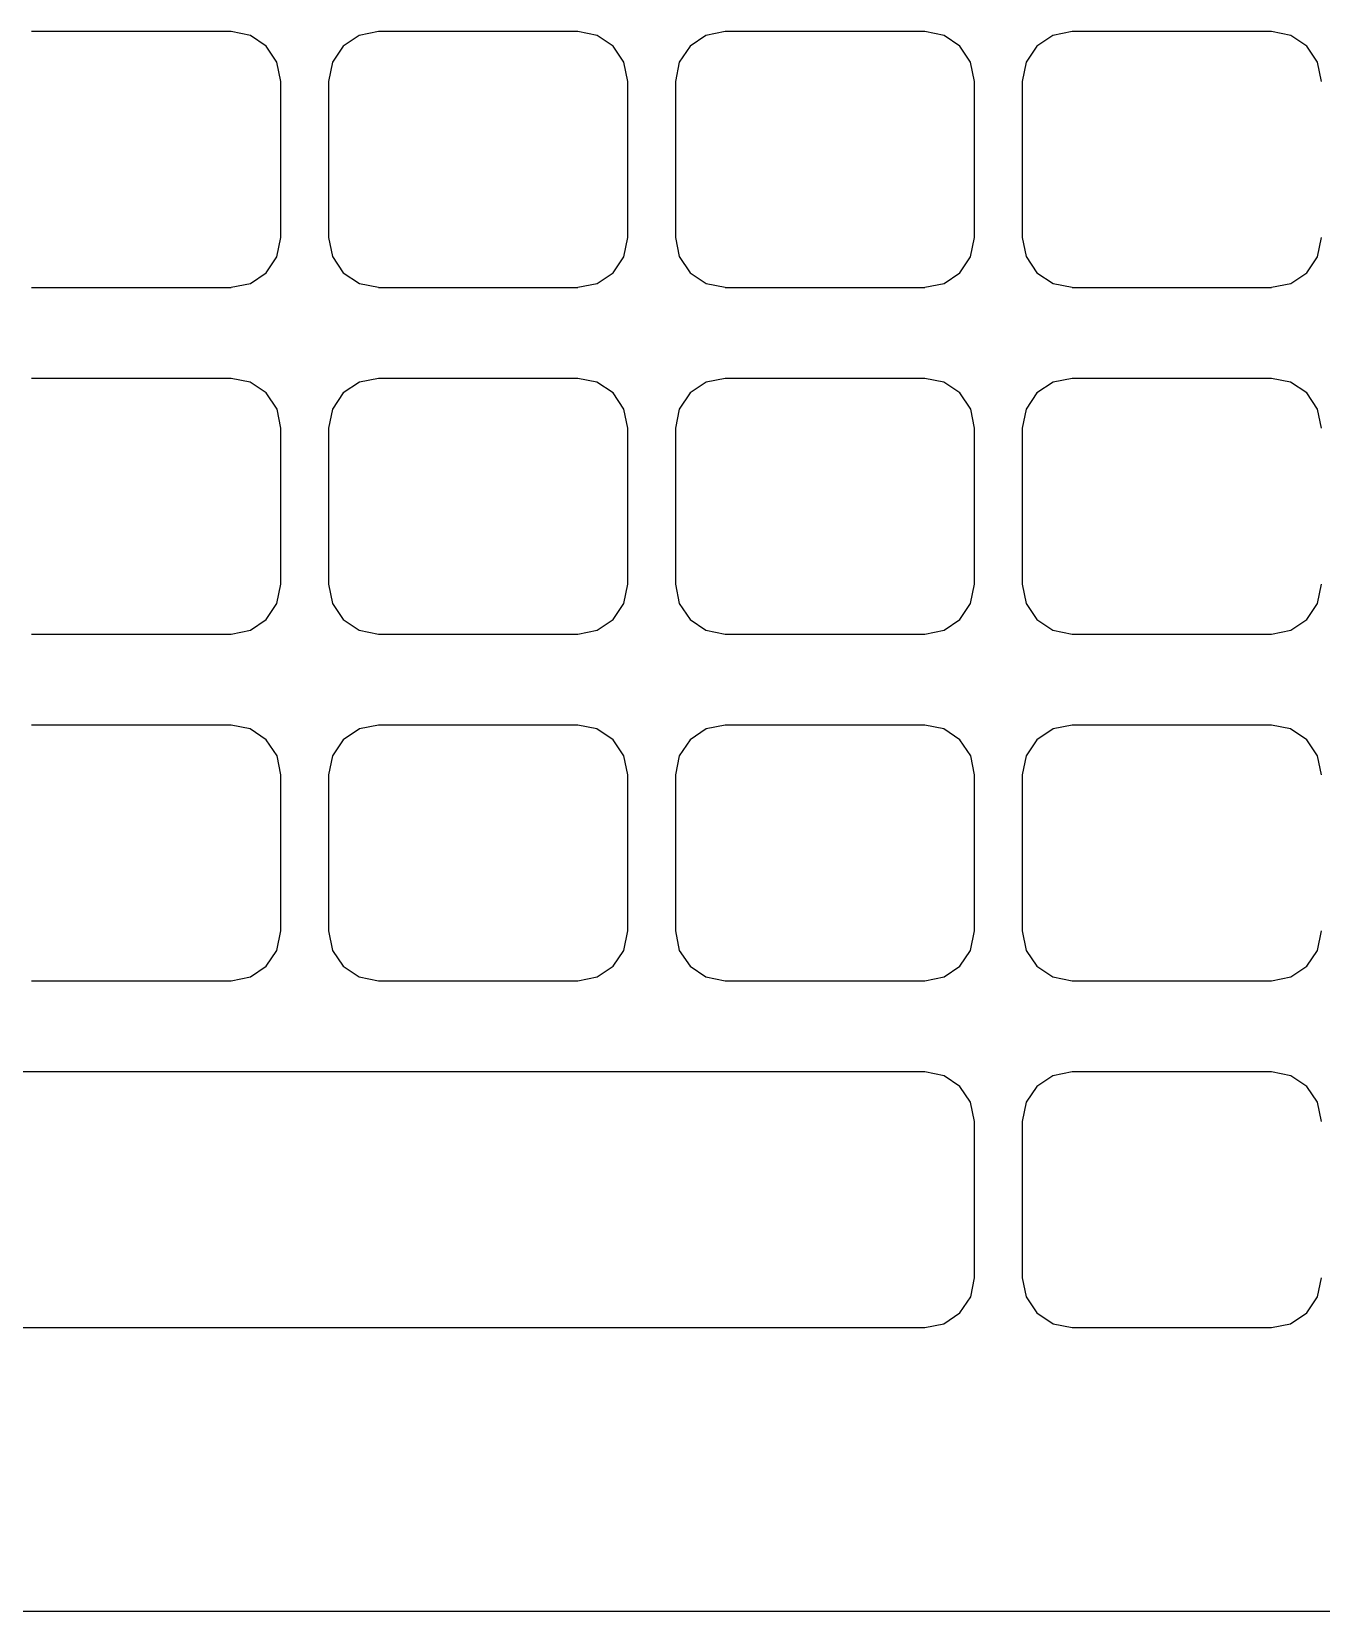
# Model space of a CAD drawing. Extents: x 0 to 148, y 0 to 81.
# Drawn here: x 53.83 to 83.58, y 0.13 to 36.58 of the extents above; entities that cross this region are included whole.
import ezdxf

# ---------------------------------------------------------------- set-up
doc = ezdxf.new("R2010")
doc.units = 0

msp = doc.modelspace()

# ---------------------------------------------------------------- linework, layer by layer
at = {"layer": 'Body', "color": 7}
for points in [[(58.432289, 36.581645), (53.832255, 36.581645)], [(58.432289, 36.581645), (53.832255, 36.581645)], [(53.832255, 36.581645), (53.832255, 36.581645)], [(58.432289, 36.581645), (53.832255, 36.581645)], [(53.832255, 36.581645), (53.832255, 36.581645)], [(58.432289, 36.581645), (53.832255, 36.581645)], [(59.582167, 35.431849), (59.491791, 35.879476), (59.245337, 36.245011), (58.879797, 36.491462), (58.43217, 36.581833)], [(59.582167, 35.431849), (59.491791, 35.879476), (59.245337, 36.245011), (58.879797, 36.491462), (58.43217, 36.581833)], [(59.582167, 35.431849), (59.491791, 35.879476), (59.245337, 36.245011), (58.879797, 36.491462), (58.43217, 36.581833)], [(59.582167, 35.431849), (59.491791, 35.879476), (59.245337, 36.245011), (58.879797, 36.491462), (58.43217, 36.581833)], [(58.432289, 36.581645), (58.432289, 36.581645)], [(58.432289, 36.581645), (58.432289, 36.581645)], [(61.832162, 36.581833), (61.384536, 36.491462), (61.018996, 36.245011), (60.772542, 35.879476), (60.682163, 35.431849)], [(61.832162, 36.581833), (61.384536, 36.491462), (61.018996, 36.245011), (60.772542, 35.879476), (60.682163, 35.431849)], [(61.832162, 36.581833), (61.384536, 36.491462), (61.018996, 36.245011), (60.772542, 35.879476), (60.682163, 35.431849)], [(61.832162, 36.581833), (61.384536, 36.491462), (61.018996, 36.245011), (60.772542, 35.879476), (60.682163, 35.431849)], [(66.43221, 36.581645), (61.832176, 36.581645)], [(66.43221, 36.581645), (61.832176, 36.581645)], [(61.832176, 36.581645), (61.832176, 36.581645)], [(66.43221, 36.581645), (61.832176, 36.581645)], [(61.832176, 36.581645), (61.832176, 36.581645)], [(66.43221, 36.581645), (61.832176, 36.581645)], [(67.582146, 35.431849), (67.49177, 35.879476), (67.245314, 36.245011), (66.879776, 36.491462), (66.432149, 36.581833)], [(67.582146, 35.431849), (67.49177, 35.879476), (67.245314, 36.245011), (66.879776, 36.491462), (66.432149, 36.581833)], [(67.582146, 35.431849), (67.49177, 35.879476), (67.245314, 36.245011), (66.879776, 36.491462), (66.432149, 36.581833)], [(67.582146, 35.431849), (67.49177, 35.879476), (67.245314, 36.245011), (66.879776, 36.491462), (66.432149, 36.581833)], [(66.43221, 36.581645), (66.43221, 36.581645)], [(66.43221, 36.581645), (66.43221, 36.581645)], [(69.832139, 36.581833), (69.384512, 36.491459), (69.018975, 36.245008), (68.772521, 35.879476), (68.682145, 35.431849)], [(69.832139, 36.581833), (69.384512, 36.491459), (69.018975, 36.245008), (68.772521, 35.879476), (68.682145, 35.431849)], [(69.832139, 36.581833), (69.384512, 36.491459), (69.018975, 36.245008), (68.772521, 35.879476), (68.682145, 35.431849)], [(69.832139, 36.581833), (69.384512, 36.491459), (69.018975, 36.245008), (68.772521, 35.879476), (68.682145, 35.431849)], [(74.432131, 36.581645), (69.832097, 36.581645)], [(74.432131, 36.581645), (69.832097, 36.581645)], [(69.832097, 36.581645), (69.832097, 36.581645)], [(74.432131, 36.581645), (69.832097, 36.581645)], [(69.832097, 36.581645), (69.832097, 36.581645)], [(74.432131, 36.581645), (69.832097, 36.581645)], [(75.582128, 35.431849), (75.491749, 35.879476), (75.245295, 36.245011), (74.879755, 36.491462), (74.432129, 36.581833)], [(75.582128, 35.431849), (75.491749, 35.879476), (75.245295, 36.245011), (74.879755, 36.491462), (74.432129, 36.581833)], [(75.582128, 35.431849), (75.491749, 35.879476), (75.245295, 36.245011), (74.879755, 36.491462), (74.432129, 36.581833)], [(75.582128, 35.431849), (75.491749, 35.879476), (75.245295, 36.245011), (74.879755, 36.491462), (74.432129, 36.581833)], [(74.432131, 36.581645), (74.432131, 36.581645)], [(74.432131, 36.581645), (74.432131, 36.581645)], [(77.832121, 36.581833), (77.384494, 36.491462), (77.018957, 36.245011), (76.7725, 35.879476), (76.682124, 35.431849)], [(77.832121, 36.581833), (77.384494, 36.491462), (77.018957, 36.245011), (76.7725, 35.879476), (76.682124, 35.431849)], [(77.832121, 36.581833), (77.384494, 36.491462), (77.018957, 36.245011), (76.7725, 35.879476), (76.682124, 35.431849)], [(77.832121, 36.581833), (77.384494, 36.491462), (77.018957, 36.245011), (76.7725, 35.879476), (76.682124, 35.431849)], [(82.432052, 36.581645), (77.832018, 36.581645)], [(82.432052, 36.581645), (77.832018, 36.581645)], [(77.832018, 36.581645), (77.832018, 36.581645)], [(82.432052, 36.581645), (77.832018, 36.581645)], [(77.832018, 36.581645), (77.832018, 36.581645)], [(82.432052, 36.581645), (77.832018, 36.581645)], [(82.432052, 36.581645), (82.432052, 36.581645)], [(82.432052, 36.581645), (82.432052, 36.581645)], [(83.582107, 35.431849), (83.491728, 35.879476), (83.245275, 36.245011), (82.879737, 36.491462), (82.432108, 36.581833)], [(83.582107, 35.431849), (83.491728, 35.879476), (83.245275, 36.245011), (82.879737, 36.491462), (82.432108, 36.581833)], [(83.582107, 35.431849), (83.491728, 35.879476), (83.245275, 36.245011), (82.879737, 36.491462), (82.432108, 36.581833)], [(83.582107, 35.431849), (83.491728, 35.879476), (83.245275, 36.245011), (82.879737, 36.491462), (82.432108, 36.581833)], [(59.582164, 31.832388), (59.582164, 35.430712)], [(59.582164, 31.832388), (59.582164, 35.430712)], [(59.582164, 35.430712), (59.582164, 35.430712)], [(59.582164, 31.832388), (59.582164, 35.430712)], [(59.582164, 35.430712), (59.582164, 35.430712)], [(59.582164, 31.832388), (59.582164, 35.430712)], [(60.682036, 35.430712), (60.682036, 31.832388)], [(60.682036, 35.430712), (60.682036, 31.832388)], [(60.682036, 35.430712), (60.682036, 31.832388)], [(60.682036, 35.430712), (60.682036, 31.832388)], [(60.682036, 35.430712), (60.682036, 35.430712)], [(60.682036, 35.430712), (60.682036, 35.430712)], [(67.582085, 31.832388), (67.582085, 35.430712)], [(67.582085, 31.832388), (67.582085, 35.430712)], [(67.582085, 35.430712), (67.582085, 35.430712)], [(67.582085, 31.832388), (67.582085, 35.430712)], [(67.582085, 35.430712), (67.582085, 35.430712)], [(67.582085, 31.832388), (67.582085, 35.430712)], [(68.682221, 35.430712), (68.682221, 31.832388)], [(68.682221, 35.430712), (68.682221, 31.832388)], [(68.682221, 35.430712), (68.682221, 31.832388)], [(68.682221, 35.430712), (68.682221, 31.832388)], [(68.682221, 35.430712), (68.682221, 35.430712)], [(68.682221, 35.430712), (68.682221, 35.430712)], [(75.582006, 31.832388), (75.582006, 35.430712)], [(75.582006, 31.832388), (75.582006, 35.430712)], [(75.582006, 35.430712), (75.582006, 35.430712)], [(75.582006, 31.832388), (75.582006, 35.430712)], [(75.582006, 35.430712), (75.582006, 35.430712)], [(75.582006, 31.832388), (75.582006, 35.430712)], [(76.682143, 35.430712), (76.682143, 31.832388)], [(76.682143, 35.430712), (76.682143, 31.832388)], [(76.682143, 35.430712), (76.682143, 31.832388)], [(76.682143, 35.430712), (76.682143, 31.832388)], [(76.682143, 35.430712), (76.682143, 35.430712)], [(76.682143, 35.430712), (76.682143, 35.430712)], [(58.43217, 30.681849), (58.879797, 30.772231), (59.245337, 31.018663), (59.491791, 31.384211), (59.582167, 31.831833)], [(58.43217, 30.681849), (58.879797, 30.772231), (59.245337, 31.018663), (59.491791, 31.384211), (59.582167, 31.831833)], [(58.43217, 30.681849), (58.879797, 30.772231), (59.245337, 31.018663), (59.491791, 31.384211), (59.582167, 31.831833)], [(58.43217, 30.681849), (58.879797, 30.772231), (59.245337, 31.018663), (59.491791, 31.384211), (59.582167, 31.831833)], [(59.582164, 31.832388), (59.582164, 31.832388)], [(59.582164, 31.832388), (59.582164, 31.832388)], [(60.682036, 31.832388), (60.682036, 31.832388)], [(60.682036, 31.832388), (60.682036, 31.832388)], [(60.682163, 31.831859), (60.7697, 31.391778), (61.018988, 31.01869), (61.392073, 30.7694), (61.83216, 30.681849)], [(60.682163, 31.831859), (60.7697, 31.391778), (61.018988, 31.01869), (61.392073, 30.7694), (61.83216, 30.681849)], [(60.682163, 31.831859), (60.7697, 31.391778), (61.018988, 31.01869), (61.392073, 30.7694), (61.83216, 30.681849)], [(60.682163, 31.831859), (60.7697, 31.391778), (61.018988, 31.01869), (61.392073, 30.7694), (61.83216, 30.681849)], [(66.432149, 30.681849), (66.879776, 30.772231), (67.245314, 31.018663), (67.49177, 31.384211), (67.582146, 31.831833)], [(66.432149, 30.681849), (66.879776, 30.772231), (67.245314, 31.018663), (67.49177, 31.384211), (67.582146, 31.831833)], [(66.432149, 30.681849), (66.879776, 30.772231), (67.245314, 31.018663), (67.49177, 31.384211), (67.582146, 31.831833)], [(66.432149, 30.681849), (66.879776, 30.772231), (67.245314, 31.018663), (67.49177, 31.384211), (67.582146, 31.831833)], [(67.582085, 31.832388), (67.582085, 31.832388)], [(67.582085, 31.832388), (67.582085, 31.832388)], [(68.682145, 31.831859), (68.769679, 31.391778), (69.018967, 31.01869), (69.392053, 30.7694), (69.832139, 30.681849)], [(68.682145, 31.831859), (68.769679, 31.391778), (69.018967, 31.01869), (69.392053, 30.7694), (69.832139, 30.681849)], [(68.682145, 31.831859), (68.769679, 31.391778), (69.018967, 31.01869), (69.392053, 30.7694), (69.832139, 30.681849)], [(68.682145, 31.831859), (68.769679, 31.391778), (69.018967, 31.01869), (69.392053, 30.7694), (69.832139, 30.681849)], [(68.682221, 31.832388), (68.682221, 31.832388)], [(68.682221, 31.832388), (68.682221, 31.832388)], [(74.432129, 30.681849), (74.879755, 30.772231), (75.245295, 31.018663), (75.491749, 31.384211), (75.582128, 31.831833)], [(74.432129, 30.681849), (74.879755, 30.772231), (75.245295, 31.018663), (75.491749, 31.384211), (75.582128, 31.831833)], [(74.432129, 30.681849), (74.879755, 30.772231), (75.245295, 31.018663), (75.491749, 31.384211), (75.582128, 31.831833)], [(74.432129, 30.681849), (74.879755, 30.772231), (75.245295, 31.018663), (75.491749, 31.384211), (75.582128, 31.831833)], [(75.582006, 31.832388), (75.582006, 31.832388)], [(75.582006, 31.832388), (75.582006, 31.832388)], [(76.682124, 31.831859), (76.769659, 31.391778), (77.018946, 31.01869), (77.392032, 30.7694), (77.832121, 30.681849)], [(76.682124, 31.831859), (76.769659, 31.391778), (77.018946, 31.01869), (77.392032, 30.7694), (77.832121, 30.681849)], [(76.682124, 31.831859), (76.769659, 31.391778), (77.018946, 31.01869), (77.392032, 30.7694), (77.832121, 30.681849)], [(76.682124, 31.831859), (76.769659, 31.391778), (77.018946, 31.01869), (77.392032, 30.7694), (77.832121, 30.681849)], [(76.682143, 31.832388), (76.682143, 31.832388)], [(76.682143, 31.832388), (76.682143, 31.832388)], [(82.432108, 30.681849), (82.879737, 30.772231), (83.245275, 31.018663), (83.491728, 31.384211), (83.582107, 31.831833)], [(82.432108, 30.681849), (82.879737, 30.772231), (83.245275, 31.018663), (83.491728, 31.384211), (83.582107, 31.831833)], [(82.432108, 30.681849), (82.879737, 30.772231), (83.245275, 31.018663), (83.491728, 31.384211), (83.582107, 31.831833)], [(82.432108, 30.681849), (82.879737, 30.772231), (83.245275, 31.018663), (83.491728, 31.384211), (83.582107, 31.831833)], [(53.832255, 30.681452), (58.432289, 30.681452)], [(53.832255, 30.681452), (58.432289, 30.681452)], [(53.832255, 30.681452), (53.832255, 30.681452)], [(53.832255, 30.681452), (58.432289, 30.681452)], [(53.832255, 30.681452), (58.432289, 30.681452)], [(53.832255, 30.681452), (53.832255, 30.681452)], [(58.432289, 30.681452), (58.432289, 30.681452)], [(58.432289, 30.681452), (58.432289, 30.681452)], [(61.832176, 30.681452), (66.43221, 30.681452)], [(61.832176, 30.681452), (66.43221, 30.681452)], [(61.832176, 30.681452), (61.832176, 30.681452)], [(61.832176, 30.681452), (66.43221, 30.681452)], [(61.832176, 30.681452), (66.43221, 30.681452)], [(61.832176, 30.681452), (61.832176, 30.681452)], [(66.43221, 30.681452), (66.43221, 30.681452)], [(66.43221, 30.681452), (66.43221, 30.681452)], [(69.832097, 30.681452), (74.432131, 30.681452)], [(69.832097, 30.681452), (74.432131, 30.681452)], [(69.832097, 30.681452), (69.832097, 30.681452)], [(69.832097, 30.681452), (74.432131, 30.681452)], [(69.832097, 30.681452), (74.432131, 30.681452)], [(69.832097, 30.681452), (69.832097, 30.681452)], [(74.432131, 30.681452), (74.432131, 30.681452)], [(74.432131, 30.681452), (74.432131, 30.681452)], [(77.832018, 30.681452), (82.432052, 30.681452)], [(77.832018, 30.681452), (82.432052, 30.681452)], [(77.832018, 30.681452), (77.832018, 30.681452)], [(77.832018, 30.681452), (82.432052, 30.681452)], [(77.832018, 30.681452), (82.432052, 30.681452)], [(77.832018, 30.681452), (77.832018, 30.681452)], [(82.432052, 30.681452), (82.432052, 30.681452)], [(82.432052, 30.681452), (82.432052, 30.681452)], [(58.432289, 28.580663), (53.832255, 28.580663)], [(58.432289, 28.580663), (53.832255, 28.580663)], [(53.832255, 28.580663), (53.832255, 28.580663)], [(58.432289, 28.580663), (53.832255, 28.580663)], [(53.832255, 28.580663), (53.832255, 28.580663)], [(58.432289, 28.580663), (53.832255, 28.580663)], [(59.582167, 27.431844), (59.494632, 27.871925), (59.245345, 28.24504), (58.872256, 28.49433), (58.43217, 28.581854)], [(59.582167, 27.431844), (59.494632, 27.871925), (59.245345, 28.24504), (58.872256, 28.49433), (58.43217, 28.581854)], [(59.582167, 27.431844), (59.494632, 27.871925), (59.245345, 28.24504), (58.872256, 28.49433), (58.43217, 28.581854)], [(59.582167, 27.431844), (59.494632, 27.871925), (59.245345, 28.24504), (58.872256, 28.49433), (58.43217, 28.581854)], [(58.432289, 28.580663), (58.432289, 28.580663)], [(58.432289, 28.580663), (58.432289, 28.580663)], [(61.832162, 28.581854), (61.392076, 28.49433), (61.018988, 28.24504), (60.7697, 27.871925), (60.682163, 27.431844)], [(61.832162, 28.581854), (61.392076, 28.49433), (61.018988, 28.24504), (60.7697, 27.871925), (60.682163, 27.431844)], [(61.832162, 28.581854), (61.392076, 28.49433), (61.018988, 28.24504), (60.7697, 27.871925), (60.682163, 27.431844)], [(61.832162, 28.581854), (61.392076, 28.49433), (61.018988, 28.24504), (60.7697, 27.871925), (60.682163, 27.431844)], [(66.43221, 28.580663), (61.832176, 28.580663)], [(66.43221, 28.580663), (61.832176, 28.580663)], [(61.832176, 28.580663), (61.832176, 28.580663)], [(66.43221, 28.580663), (61.832176, 28.580663)], [(61.832176, 28.580663), (61.832176, 28.580663)], [(66.43221, 28.580663), (61.832176, 28.580663)], [(67.582146, 27.431844), (67.494612, 27.871925), (67.245324, 28.24504), (66.872238, 28.49433), (66.432149, 28.581854)], [(67.582146, 27.431844), (67.494612, 27.871925), (67.245324, 28.24504), (66.872238, 28.49433), (66.432149, 28.581854)], [(67.582146, 27.431844), (67.494612, 27.871925), (67.245324, 28.24504), (66.872238, 28.49433), (66.432149, 28.581854)], [(67.582146, 27.431844), (67.494612, 27.871925), (67.245324, 28.24504), (66.872238, 28.49433), (66.432149, 28.581854)], [(66.43221, 28.580663), (66.43221, 28.580663)], [(66.43221, 28.580663), (66.43221, 28.580663)], [(69.832139, 28.581854), (69.392053, 28.49433), (69.018967, 28.24504), (68.769679, 27.871925), (68.682145, 27.431844)], [(69.832139, 28.581854), (69.392053, 28.49433), (69.018967, 28.24504), (68.769679, 27.871925), (68.682145, 27.431844)], [(69.832139, 28.581854), (69.392053, 28.49433), (69.018967, 28.24504), (68.769679, 27.871925), (68.682145, 27.431844)], [(69.832139, 28.581854), (69.392053, 28.49433), (69.018967, 28.24504), (68.769679, 27.871925), (68.682145, 27.431844)], [(74.432131, 28.580663), (69.832097, 28.580663)], [(74.432131, 28.580663), (69.832097, 28.580663)], [(69.832097, 28.580663), (69.832097, 28.580663)], [(74.432131, 28.580663), (69.832097, 28.580663)], [(69.832097, 28.580663), (69.832097, 28.580663)], [(74.432131, 28.580663), (69.832097, 28.580663)], [(75.582128, 27.431844), (75.494591, 27.871925), (75.245303, 28.24504), (74.872218, 28.49433), (74.432129, 28.581854)], [(75.582128, 27.431844), (75.494591, 27.871925), (75.245303, 28.24504), (74.872218, 28.49433), (74.432129, 28.581854)], [(75.582128, 27.431844), (75.494591, 27.871925), (75.245303, 28.24504), (74.872218, 28.49433), (74.432129, 28.581854)], [(75.582128, 27.431844), (75.494591, 27.871925), (75.245303, 28.24504), (74.872218, 28.49433), (74.432129, 28.581854)], [(74.432131, 28.580663), (74.432131, 28.580663)], [(74.432131, 28.580663), (74.432131, 28.580663)], [(77.832121, 28.581854), (77.392035, 28.49433), (77.018946, 28.24504), (76.769659, 27.871925), (76.682124, 27.431844)], [(77.832121, 28.581854), (77.392035, 28.49433), (77.018946, 28.24504), (76.769659, 27.871925), (76.682124, 27.431844)], [(77.832121, 28.581854), (77.392035, 28.49433), (77.018946, 28.24504), (76.769659, 27.871925), (76.682124, 27.431844)], [(77.832121, 28.581854), (77.392035, 28.49433), (77.018946, 28.24504), (76.769659, 27.871925), (76.682124, 27.431844)], [(82.432052, 28.580663), (77.832018, 28.580663)], [(82.432052, 28.580663), (77.832018, 28.580663)], [(77.832018, 28.580663), (77.832018, 28.580663)], [(82.432052, 28.580663), (77.832018, 28.580663)], [(77.832018, 28.580663), (77.832018, 28.580663)], [(82.432052, 28.580663), (77.832018, 28.580663)], [(82.432052, 28.580663), (82.432052, 28.580663)], [(82.432052, 28.580663), (82.432052, 28.580663)], [(83.582107, 27.431844), (83.494573, 27.871925), (83.245283, 28.24504), (82.872197, 28.49433), (82.432108, 28.581854)], [(83.582107, 27.431844), (83.494573, 27.871925), (83.245283, 28.24504), (82.872197, 28.49433), (82.432108, 28.581854)], [(83.582107, 27.431844), (83.494573, 27.871925), (83.245283, 28.24504), (82.872197, 28.49433), (82.432108, 28.581854)], [(83.582107, 27.431844), (83.494573, 27.871925), (83.245283, 28.24504), (82.872197, 28.49433), (82.432108, 28.581854)], [(59.582164, 23.831398), (59.582164, 27.432373)], [(59.582164, 23.831398), (59.582164, 27.432373)], [(59.582164, 27.432373), (59.582164, 27.432373)], [(59.582164, 23.831398), (59.582164, 27.432373)], [(59.582164, 27.432373), (59.582164, 27.432373)], [(59.582164, 23.831398), (59.582164, 27.432373)], [(60.682036, 27.432373), (60.682036, 23.831398)], [(60.682036, 27.432373), (60.682036, 23.831398)], [(60.682036, 27.432373), (60.682036, 23.831398)], [(60.682036, 27.432373), (60.682036, 23.831398)], [(60.682036, 27.432373), (60.682036, 27.432373)], [(60.682036, 27.432373), (60.682036, 27.432373)], [(67.582085, 23.831398), (67.582085, 27.432373)], [(67.582085, 23.831398), (67.582085, 27.432373)], [(67.582085, 27.432373), (67.582085, 27.432373)], [(67.582085, 23.831398), (67.582085, 27.432373)], [(67.582085, 27.432373), (67.582085, 27.432373)], [(67.582085, 23.831398), (67.582085, 27.432373)], [(68.682221, 27.432373), (68.682221, 23.831398)], [(68.682221, 27.432373), (68.682221, 23.831398)], [(68.682221, 27.432373), (68.682221, 23.831398)], [(68.682221, 27.432373), (68.682221, 23.831398)], [(68.682221, 27.432373), (68.682221, 27.432373)], [(68.682221, 27.432373), (68.682221, 27.432373)], [(75.582006, 23.831398), (75.582006, 27.432373)], [(75.582006, 23.831398), (75.582006, 27.432373)], [(75.582006, 27.432373), (75.582006, 27.432373)], [(75.582006, 23.831398), (75.582006, 27.432373)], [(75.582006, 27.432373), (75.582006, 27.432373)], [(75.582006, 23.831398), (75.582006, 27.432373)], [(76.682143, 27.432373), (76.682143, 23.831398)], [(76.682143, 27.432373), (76.682143, 23.831398)], [(76.682143, 27.432373), (76.682143, 23.831398)], [(76.682143, 27.432373), (76.682143, 23.831398)], [(76.682143, 27.432373), (76.682143, 27.432373)], [(76.682143, 27.432373), (76.682143, 27.432373)], [(58.43217, 22.681865), (58.879797, 22.772246), (59.245337, 23.018705), (59.491791, 23.384227), (59.582167, 23.831848)], [(58.43217, 22.681865), (58.879797, 22.772246), (59.245337, 23.018705), (59.491791, 23.384227), (59.582167, 23.831848)], [(58.43217, 22.681865), (58.879797, 22.772246), (59.245337, 23.018705), (59.491791, 23.384227), (59.582167, 23.831848)], [(58.43217, 22.681865), (58.879797, 22.772246), (59.245337, 23.018705), (59.491791, 23.384227), (59.582167, 23.831848)], [(59.582164, 23.831398), (59.582164, 23.831398)], [(59.582164, 23.831398), (59.582164, 23.831398)], [(60.682036, 23.831398), (60.682036, 23.831398)], [(60.682036, 23.831398), (60.682036, 23.831398)], [(60.682163, 23.831848), (60.772542, 23.384227), (61.018996, 23.018705), (61.384533, 22.772246), (61.83216, 22.681865)], [(60.682163, 23.831848), (60.772542, 23.384227), (61.018996, 23.018705), (61.384533, 22.772246), (61.83216, 22.681865)], [(60.682163, 23.831848), (60.772542, 23.384227), (61.018996, 23.018705), (61.384533, 22.772246), (61.83216, 22.681865)], [(60.682163, 23.831848), (60.772542, 23.384227), (61.018996, 23.018705), (61.384533, 22.772246), (61.83216, 22.681865)], [(66.432149, 22.681865), (66.879776, 22.772246), (67.245314, 23.018705), (67.49177, 23.384227), (67.582146, 23.831848)], [(66.432149, 22.681865), (66.879776, 22.772246), (67.245314, 23.018705), (67.49177, 23.384227), (67.582146, 23.831848)], [(66.432149, 22.681865), (66.879776, 22.772246), (67.245314, 23.018705), (67.49177, 23.384227), (67.582146, 23.831848)], [(66.432149, 22.681865), (66.879776, 22.772246), (67.245314, 23.018705), (67.49177, 23.384227), (67.582146, 23.831848)], [(67.582085, 23.831398), (67.582085, 23.831398)], [(67.582085, 23.831398), (67.582085, 23.831398)], [(68.682145, 23.831848), (68.772521, 23.384227), (69.018975, 23.018705), (69.384512, 22.772246), (69.832139, 22.681865)], [(68.682145, 23.831848), (68.772521, 23.384227), (69.018975, 23.018705), (69.384512, 22.772246), (69.832139, 22.681865)], [(68.682145, 23.831848), (68.772521, 23.384227), (69.018975, 23.018705), (69.384512, 22.772246), (69.832139, 22.681865)], [(68.682145, 23.831848), (68.772521, 23.384227), (69.018975, 23.018705), (69.384512, 22.772246), (69.832139, 22.681865)], [(68.682221, 23.831398), (68.682221, 23.831398)], [(68.682221, 23.831398), (68.682221, 23.831398)], [(74.432129, 22.681865), (74.879755, 22.772246), (75.245295, 23.018705), (75.491749, 23.384227), (75.582128, 23.831848)], [(74.432129, 22.681865), (74.879755, 22.772246), (75.245295, 23.018705), (75.491749, 23.384227), (75.582128, 23.831848)], [(74.432129, 22.681865), (74.879755, 22.772246), (75.245295, 23.018705), (75.491749, 23.384227), (75.582128, 23.831848)], [(74.432129, 22.681865), (74.879755, 22.772246), (75.245295, 23.018705), (75.491749, 23.384227), (75.582128, 23.831848)], [(75.582006, 23.831398), (75.582006, 23.831398)], [(75.582006, 23.831398), (75.582006, 23.831398)], [(76.682124, 23.831848), (76.7725, 23.384227), (77.018957, 23.018705), (77.384494, 22.772246), (77.832121, 22.681865)], [(76.682124, 23.831848), (76.7725, 23.384227), (77.018957, 23.018705), (77.384494, 22.772246), (77.832121, 22.681865)], [(76.682124, 23.831848), (76.7725, 23.384227), (77.018957, 23.018705), (77.384494, 22.772246), (77.832121, 22.681865)], [(76.682124, 23.831848), (76.7725, 23.384227), (77.018957, 23.018705), (77.384494, 22.772246), (77.832121, 22.681865)], [(76.682143, 23.831398), (76.682143, 23.831398)], [(76.682143, 23.831398), (76.682143, 23.831398)], [(82.432108, 22.681865), (82.879737, 22.772246), (83.245275, 23.018705), (83.491728, 23.384227), (83.582107, 23.831848)], [(82.432108, 22.681865), (82.879737, 22.772246), (83.245275, 23.018705), (83.491728, 23.384227), (83.582107, 23.831848)], [(82.432108, 22.681865), (82.879737, 22.772246), (83.245275, 23.018705), (83.491728, 23.384227), (83.582107, 23.831848)], [(82.432108, 22.681865), (82.879737, 22.772246), (83.245275, 23.018705), (83.491728, 23.384227), (83.582107, 23.831848)], [(53.832255, 22.683108), (58.432289, 22.683108)], [(53.832255, 22.683108), (58.432289, 22.683108)], [(53.832255, 22.683108), (53.832255, 22.683108)], [(53.832255, 22.683108), (58.432289, 22.683108)], [(53.832255, 22.683108), (58.432289, 22.683108)], [(53.832255, 22.683108), (53.832255, 22.683108)], [(58.432289, 22.683108), (58.432289, 22.683108)], [(58.432289, 22.683108), (58.432289, 22.683108)], [(61.832176, 22.683108), (66.43221, 22.683108)], [(61.832176, 22.683108), (66.43221, 22.683108)], [(61.832176, 22.683108), (61.832176, 22.683108)], [(61.832176, 22.683108), (66.43221, 22.683108)], [(61.832176, 22.683108), (66.43221, 22.683108)], [(61.832176, 22.683108), (61.832176, 22.683108)], [(66.43221, 22.683108), (66.43221, 22.683108)], [(66.43221, 22.683108), (66.43221, 22.683108)], [(69.832097, 22.683108), (74.432131, 22.683108)], [(69.832097, 22.683108), (74.432131, 22.683108)], [(69.832097, 22.683108), (69.832097, 22.683108)], [(69.832097, 22.683108), (74.432131, 22.683108)], [(69.832097, 22.683108), (74.432131, 22.683108)], [(69.832097, 22.683108), (69.832097, 22.683108)], [(74.432131, 22.683108), (74.432131, 22.683108)], [(74.432131, 22.683108), (74.432131, 22.683108)], [(77.832018, 22.683108), (82.432052, 22.683108)], [(77.832018, 22.683108), (82.432052, 22.683108)], [(77.832018, 22.683108), (77.832018, 22.683108)], [(77.832018, 22.683108), (82.432052, 22.683108)], [(77.832018, 22.683108), (82.432052, 22.683108)], [(77.832018, 22.683108), (77.832018, 22.683108)], [(82.432052, 22.683108), (82.432052, 22.683108)], [(82.432052, 22.683108), (82.432052, 22.683108)], [(58.432289, 20.582319), (53.832255, 20.582319)], [(58.432289, 20.582319), (53.832255, 20.582319)], [(53.832255, 20.582319), (53.832255, 20.582319)], [(58.432289, 20.582319), (53.832255, 20.582319)], [(53.832255, 20.582319), (53.832255, 20.582319)], [(58.432289, 20.582319), (53.832255, 20.582319)], [(59.582167, 19.431886), (59.494632, 19.871967), (59.245345, 20.245055), (58.872256, 20.494345), (58.43217, 20.581896)], [(59.582167, 19.431886), (59.494632, 19.871967), (59.245345, 20.245055), (58.872256, 20.494345), (58.43217, 20.581896)], [(59.582167, 19.431886), (59.494632, 19.871967), (59.245345, 20.245055), (58.872256, 20.494345), (58.43217, 20.581896)], [(59.582167, 19.431886), (59.494632, 19.871967), (59.245345, 20.245055), (58.872256, 20.494345), (58.43217, 20.581896)], [(58.432289, 20.582319), (58.432289, 20.582319)], [(58.432289, 20.582319), (58.432289, 20.582319)], [(61.832162, 20.581896), (61.392076, 20.494345), (61.018988, 20.245055), (60.7697, 19.871967), (60.682163, 19.431886)], [(61.832162, 20.581896), (61.392076, 20.494345), (61.018988, 20.245055), (60.7697, 19.871967), (60.682163, 19.431886)], [(61.832162, 20.581896), (61.392076, 20.494345), (61.018988, 20.245055), (60.7697, 19.871967), (60.682163, 19.431886)], [(61.832162, 20.581896), (61.392076, 20.494345), (61.018988, 20.245055), (60.7697, 19.871967), (60.682163, 19.431886)], [(66.43221, 20.582319), (61.832176, 20.582319)], [(66.43221, 20.582319), (61.832176, 20.582319)], [(61.832176, 20.582319), (61.832176, 20.582319)], [(66.43221, 20.582319), (61.832176, 20.582319)], [(61.832176, 20.582319), (61.832176, 20.582319)], [(66.43221, 20.582319), (61.832176, 20.582319)], [(67.582146, 19.431886), (67.494612, 19.871967), (67.245324, 20.245055), (66.872238, 20.494345), (66.432149, 20.581896)], [(67.582146, 19.431886), (67.494612, 19.871967), (67.245324, 20.245055), (66.872238, 20.494345), (66.432149, 20.581896)], [(67.582146, 19.431886), (67.494612, 19.871967), (67.245324, 20.245055), (66.872238, 20.494345), (66.432149, 20.581896)], [(67.582146, 19.431886), (67.494612, 19.871967), (67.245324, 20.245055), (66.872238, 20.494345), (66.432149, 20.581896)], [(66.43221, 20.582319), (66.43221, 20.582319)], [(66.43221, 20.582319), (66.43221, 20.582319)], [(69.832139, 20.581896), (69.392053, 20.494345), (69.018967, 20.245055), (68.769679, 19.871967), (68.682145, 19.431886)], [(69.832139, 20.581896), (69.392053, 20.494345), (69.018967, 20.245055), (68.769679, 19.871967), (68.682145, 19.431886)], [(69.832139, 20.581896), (69.392053, 20.494345), (69.018967, 20.245055), (68.769679, 19.871967), (68.682145, 19.431886)], [(69.832139, 20.581896), (69.392053, 20.494345), (69.018967, 20.245055), (68.769679, 19.871967), (68.682145, 19.431886)], [(74.432131, 20.582319), (69.832097, 20.582319)], [(74.432131, 20.582319), (69.832097, 20.582319)], [(69.832097, 20.582319), (69.832097, 20.582319)], [(74.432131, 20.582319), (69.832097, 20.582319)], [(69.832097, 20.582319), (69.832097, 20.582319)], [(74.432131, 20.582319), (69.832097, 20.582319)], [(75.582128, 19.431886), (75.494591, 19.871967), (75.245303, 20.245055), (74.872218, 20.494345), (74.432129, 20.581896)], [(75.582128, 19.431886), (75.494591, 19.871967), (75.245303, 20.245055), (74.872218, 20.494345), (74.432129, 20.581896)], [(75.582128, 19.431886), (75.494591, 19.871967), (75.245303, 20.245055), (74.872218, 20.494345), (74.432129, 20.581896)], [(75.582128, 19.431886), (75.494591, 19.871967), (75.245303, 20.245055), (74.872218, 20.494345), (74.432129, 20.581896)], [(74.432131, 20.582319), (74.432131, 20.582319)], [(74.432131, 20.582319), (74.432131, 20.582319)], [(77.832121, 20.581896), (77.392035, 20.494345), (77.018946, 20.245055), (76.769659, 19.871967), (76.682124, 19.431886)], [(77.832121, 20.581896), (77.392035, 20.494345), (77.018946, 20.245055), (76.769659, 19.871967), (76.682124, 19.431886)], [(77.832121, 20.581896), (77.392035, 20.494345), (77.018946, 20.245055), (76.769659, 19.871967), (76.682124, 19.431886)], [(77.832121, 20.581896), (77.392035, 20.494345), (77.018946, 20.245055), (76.769659, 19.871967), (76.682124, 19.431886)], [(82.432052, 20.582319), (77.832018, 20.582319)], [(82.432052, 20.582319), (77.832018, 20.582319)], [(77.832018, 20.582319), (77.832018, 20.582319)], [(82.432052, 20.582319), (77.832018, 20.582319)], [(77.832018, 20.582319), (77.832018, 20.582319)], [(82.432052, 20.582319), (77.832018, 20.582319)], [(82.432052, 20.582319), (82.432052, 20.582319)], [(82.432052, 20.582319), (82.432052, 20.582319)], [(83.582107, 19.431886), (83.494573, 19.871967), (83.245283, 20.245055), (82.872197, 20.494345), (82.432108, 20.581896)], [(83.582107, 19.431886), (83.494573, 19.871967), (83.245283, 20.245055), (82.872197, 20.494345), (82.432108, 20.581896)], [(83.582107, 19.431886), (83.494573, 19.871967), (83.245283, 20.245055), (82.872197, 20.494345), (82.432108, 20.581896)], [(83.582107, 19.431886), (83.494573, 19.871967), (83.245283, 20.245055), (82.872197, 20.494345), (82.432108, 20.581896)], [(59.582164, 15.833081), (59.582164, 19.431409)], [(59.582164, 15.833081), (59.582164, 19.431409)], [(59.582164, 19.431409), (59.582164, 19.431409)], [(59.582164, 15.833081), (59.582164, 19.431409)], [(59.582164, 19.431409), (59.582164, 19.431409)], [(59.582164, 15.833081), (59.582164, 19.431409)], [(60.682036, 19.431409), (60.682036, 15.833081)], [(60.682036, 19.431409), (60.682036, 15.833081)], [(60.682036, 19.431409), (60.682036, 15.833081)], [(60.682036, 19.431409), (60.682036, 15.833081)], [(60.682036, 19.431409), (60.682036, 19.431409)], [(60.682036, 19.431409), (60.682036, 19.431409)], [(67.582085, 15.833081), (67.582085, 19.431409)], [(67.582085, 15.833081), (67.582085, 19.431409)], [(67.582085, 19.431409), (67.582085, 19.431409)], [(67.582085, 15.833081), (67.582085, 19.431409)], [(67.582085, 19.431409), (67.582085, 19.431409)], [(67.582085, 15.833081), (67.582085, 19.431409)], [(68.682221, 19.431409), (68.682221, 15.833081)], [(68.682221, 19.431409), (68.682221, 15.833081)], [(68.682221, 19.431409), (68.682221, 15.833081)], [(68.682221, 19.431409), (68.682221, 15.833081)], [(68.682221, 19.431409), (68.682221, 19.431409)], [(68.682221, 19.431409), (68.682221, 19.431409)], [(75.582006, 15.833081), (75.582006, 19.431409)], [(75.582006, 15.833081), (75.582006, 19.431409)], [(75.582006, 19.431409), (75.582006, 19.431409)], [(75.582006, 15.833081), (75.582006, 19.431409)], [(75.582006, 19.431409), (75.582006, 19.431409)], [(75.582006, 15.833081), (75.582006, 19.431409)], [(76.682143, 19.431409), (76.682143, 15.833081)], [(76.682143, 19.431409), (76.682143, 15.833081)], [(76.682143, 19.431409), (76.682143, 15.833081)], [(76.682143, 19.431409), (76.682143, 15.833081)], [(76.682143, 19.431409), (76.682143, 19.431409)], [(76.682143, 19.431409), (76.682143, 19.431409)], [(58.43217, 14.681907), (58.879797, 14.772262), (59.245337, 15.018721), (59.491791, 15.384269), (59.582167, 15.83189)], [(58.43217, 14.681907), (58.879797, 14.772262), (59.245337, 15.018721), (59.491791, 15.384269), (59.582167, 15.83189)], [(58.43217, 14.681907), (58.879797, 14.772262), (59.245337, 15.018721), (59.491791, 15.384269), (59.582167, 15.83189)], [(58.43217, 14.681907), (58.879797, 14.772262), (59.245337, 15.018721), (59.491791, 15.384269), (59.582167, 15.83189)], [(59.582164, 15.833081), (59.582164, 15.833081)], [(59.582164, 15.833081), (59.582164, 15.833081)], [(60.682036, 15.833081), (60.682036, 15.833081)], [(60.682036, 15.833081), (60.682036, 15.833081)], [(60.682163, 15.83189), (60.772542, 15.384269), (61.018996, 15.018721), (61.384533, 14.772262), (61.83216, 14.681907)], [(60.682163, 15.83189), (60.772542, 15.384269), (61.018996, 15.018721), (61.384533, 14.772262), (61.83216, 14.681907)], [(60.682163, 15.83189), (60.772542, 15.384269), (61.018996, 15.018721), (61.384533, 14.772262), (61.83216, 14.681907)], [(60.682163, 15.83189), (60.772542, 15.384269), (61.018996, 15.018721), (61.384533, 14.772262), (61.83216, 14.681907)], [(66.432149, 14.681907), (66.879776, 14.772262), (67.245314, 15.018721), (67.49177, 15.384269), (67.582146, 15.83189)], [(66.432149, 14.681907), (66.879776, 14.772262), (67.245314, 15.018721), (67.49177, 15.384269), (67.582146, 15.83189)], [(66.432149, 14.681907), (66.879776, 14.772262), (67.245314, 15.018721), (67.49177, 15.384269), (67.582146, 15.83189)], [(66.432149, 14.681907), (66.879776, 14.772262), (67.245314, 15.018721), (67.49177, 15.384269), (67.582146, 15.83189)], [(67.582085, 15.833081), (67.582085, 15.833081)], [(67.582085, 15.833081), (67.582085, 15.833081)], [(68.682145, 15.83189), (68.772521, 15.384269), (69.018975, 15.018721), (69.384512, 14.772262), (69.832139, 14.681907)], [(68.682145, 15.83189), (68.772521, 15.384269), (69.018975, 15.018721), (69.384512, 14.772262), (69.832139, 14.681907)], [(68.682145, 15.83189), (68.772521, 15.384269), (69.018975, 15.018721), (69.384512, 14.772262), (69.832139, 14.681907)], [(68.682145, 15.83189), (68.772521, 15.384269), (69.018975, 15.018721), (69.384512, 14.772262), (69.832139, 14.681907)], [(68.682221, 15.833081), (68.682221, 15.833081)], [(68.682221, 15.833081), (68.682221, 15.833081)], [(74.432129, 14.681907), (74.879755, 14.772262), (75.245295, 15.018721), (75.491749, 15.384269), (75.582128, 15.83189)], [(74.432129, 14.681907), (74.879755, 14.772262), (75.245295, 15.018721), (75.491749, 15.384269), (75.582128, 15.83189)], [(74.432129, 14.681907), (74.879755, 14.772262), (75.245295, 15.018721), (75.491749, 15.384269), (75.582128, 15.83189)], [(74.432129, 14.681907), (74.879755, 14.772262), (75.245295, 15.018721), (75.491749, 15.384269), (75.582128, 15.83189)], [(75.582006, 15.833081), (75.582006, 15.833081)], [(75.582006, 15.833081), (75.582006, 15.833081)], [(76.682124, 15.83189), (76.7725, 15.384269), (77.018957, 15.018721), (77.384494, 14.772262), (77.832121, 14.681907)], [(76.682124, 15.83189), (76.7725, 15.384269), (77.018957, 15.018721), (77.384494, 14.772262), (77.832121, 14.681907)], [(76.682124, 15.83189), (76.7725, 15.384269), (77.018957, 15.018721), (77.384494, 14.772262), (77.832121, 14.681907)], [(76.682124, 15.83189), (76.7725, 15.384269), (77.018957, 15.018721), (77.384494, 14.772262), (77.832121, 14.681907)], [(76.682143, 15.833081), (76.682143, 15.833081)], [(76.682143, 15.833081), (76.682143, 15.833081)], [(82.432108, 14.681907), (82.879737, 14.772262), (83.245275, 15.018721), (83.491728, 15.384269), (83.582107, 15.83189)], [(82.432108, 14.681907), (82.879737, 14.772262), (83.245275, 15.018721), (83.491728, 15.384269), (83.582107, 15.83189)], [(82.432108, 14.681907), (82.879737, 14.772262), (83.245275, 15.018721), (83.491728, 15.384269), (83.582107, 15.83189)], [(82.432108, 14.681907), (82.879737, 14.772262), (83.245275, 15.018721), (83.491728, 15.384269), (83.582107, 15.83189)], [(53.832255, 14.682145), (58.432289, 14.682145)], [(53.832255, 14.682145), (58.432289, 14.682145)], [(53.832255, 14.682145), (53.832255, 14.682145)], [(53.832255, 14.682145), (58.432289, 14.682145)], [(53.832255, 14.682145), (58.432289, 14.682145)], [(53.832255, 14.682145), (53.832255, 14.682145)], [(58.432289, 14.682145), (58.432289, 14.682145)], [(58.432289, 14.682145), (58.432289, 14.682145)], [(61.832176, 14.682145), (66.43221, 14.682145)], [(61.832176, 14.682145), (66.43221, 14.682145)], [(61.832176, 14.682145), (61.832176, 14.682145)], [(61.832176, 14.682145), (66.43221, 14.682145)], [(61.832176, 14.682145), (66.43221, 14.682145)], [(61.832176, 14.682145), (61.832176, 14.682145)], [(66.43221, 14.682145), (66.43221, 14.682145)], [(66.43221, 14.682145), (66.43221, 14.682145)], [(69.832097, 14.682145), (74.432131, 14.682145)], [(69.832097, 14.682145), (74.432131, 14.682145)], [(69.832097, 14.682145), (69.832097, 14.682145)], [(69.832097, 14.682145), (74.432131, 14.682145)], [(69.832097, 14.682145), (74.432131, 14.682145)], [(69.832097, 14.682145), (69.832097, 14.682145)], [(74.432131, 14.682145), (74.432131, 14.682145)], [(74.432131, 14.682145), (74.432131, 14.682145)], [(77.832018, 14.682145), (82.432052, 14.682145)], [(77.832018, 14.682145), (82.432052, 14.682145)], [(77.832018, 14.682145), (77.832018, 14.682145)], [(77.832018, 14.682145), (82.432052, 14.682145)], [(77.832018, 14.682145), (82.432052, 14.682145)], [(77.832018, 14.682145), (77.832018, 14.682145)], [(82.432052, 14.682145), (82.432052, 14.682145)], [(82.432052, 14.682145), (82.432052, 14.682145)], [(74.432131, 12.581356), (37.832148, 12.581356)], [(74.432131, 12.581356), (37.832148, 12.581356)], [(74.432131, 12.581356), (37.832148, 12.581356)], [(74.432131, 12.581356), (37.832148, 12.581356)], [(75.582128, 11.431901), (75.491749, 11.879523), (75.245295, 12.245071), (74.879755, 12.491503), (74.432129, 12.581885)], [(75.582128, 11.431901), (75.491749, 11.879523), (75.245295, 12.245071), (74.879755, 12.491503), (74.432129, 12.581885)], [(75.582128, 11.431901), (75.491749, 11.879523), (75.245295, 12.245071), (74.879755, 12.491503), (74.432129, 12.581885)], [(75.582128, 11.431901), (75.491749, 11.879523), (75.245295, 12.245071), (74.879755, 12.491503), (74.432129, 12.581885)], [(74.432131, 12.581356), (74.432131, 12.581356)], [(74.432131, 12.581356), (74.432131, 12.581356)], [(77.832121, 12.581885), (77.384494, 12.491503), (77.018957, 12.245071), (76.7725, 11.879523), (76.682124, 11.431901)], [(77.832121, 12.581885), (77.384494, 12.491503), (77.018957, 12.245071), (76.7725, 11.879523), (76.682124, 11.431901)], [(77.832121, 12.581885), (77.384494, 12.491503), (77.018957, 12.245071), (76.7725, 11.879523), (76.682124, 11.431901)], [(77.832121, 12.581885), (77.384494, 12.491503), (77.018957, 12.245071), (76.7725, 11.879523), (76.682124, 11.431901)], [(82.432052, 12.581356), (77.832018, 12.581356)], [(82.432052, 12.581356), (77.832018, 12.581356)], [(77.832018, 12.581356), (77.832018, 12.581356)], [(82.432052, 12.581356), (77.832018, 12.581356)], [(77.832018, 12.581356), (77.832018, 12.581356)], [(82.432052, 12.581356), (77.832018, 12.581356)], [(82.432052, 12.581356), (82.432052, 12.581356)], [(82.432052, 12.581356), (82.432052, 12.581356)], [(83.582107, 11.431901), (83.491728, 11.879523), (83.245275, 12.245071), (82.879737, 12.491503), (82.432108, 12.581885)], [(83.582107, 11.431901), (83.491728, 11.879523), (83.245275, 12.245071), (82.879737, 12.491503), (82.432108, 12.581885)], [(83.582107, 11.431901), (83.491728, 11.879523), (83.245275, 12.245071), (82.879737, 12.491503), (82.432108, 12.581885)], [(83.582107, 11.431901), (83.491728, 11.879523), (83.245275, 12.245071), (82.879737, 12.491503), (82.432108, 12.581885)], [(75.582006, 7.832091), (75.582006, 11.433065)], [(75.582006, 7.832091), (75.582006, 11.433065)], [(75.582006, 7.832091), (75.582006, 11.433065)], [(75.582006, 11.433065), (75.582006, 11.433065)], [(75.582006, 7.832091), (75.582006, 11.433065)], [(75.582006, 11.433065), (75.582006, 11.433065)], [(76.682143, 11.433065), (76.682143, 7.832091)], [(76.682143, 11.433065), (76.682143, 7.832091)], [(76.682143, 11.433065), (76.682143, 7.832091)], [(76.682143, 11.433065), (76.682143, 7.832091)], [(76.682143, 11.433065), (76.682143, 11.433065)], [(76.682143, 11.433065), (76.682143, 11.433065)], [(74.432129, 6.681896), (74.872218, 6.769446), (75.245303, 7.018736), (75.494591, 7.391825), (75.582128, 7.831906)], [(74.432129, 6.681896), (74.872218, 6.769446), (75.245303, 7.018736), (75.494591, 7.391825), (75.582128, 7.831906)], [(74.432129, 6.681896), (74.872218, 6.769446), (75.245303, 7.018736), (75.494591, 7.391825), (75.582128, 7.831906)], [(74.432129, 6.681896), (74.872218, 6.769446), (75.245303, 7.018736), (75.494591, 7.391825), (75.582128, 7.831906)], [(75.582006, 7.832091), (75.582006, 7.832091)], [(75.582006, 7.832091), (75.582006, 7.832091)], [(76.682124, 7.831906), (76.769659, 7.391825), (77.018946, 7.018736), (77.392032, 6.769446), (77.832121, 6.681896)], [(76.682124, 7.831906), (76.769659, 7.391825), (77.018946, 7.018736), (77.392032, 6.769446), (77.832121, 6.681896)], [(76.682124, 7.831906), (76.769659, 7.391825), (77.018946, 7.018736), (77.392032, 6.769446), (77.832121, 6.681896)], [(76.682124, 7.831906), (76.769659, 7.391825), (77.018946, 7.018736), (77.392032, 6.769446), (77.832121, 6.681896)], [(76.682143, 7.832091), (76.682143, 7.832091)], [(76.682143, 7.832091), (76.682143, 7.832091)], [(82.432108, 6.681896), (82.872197, 6.769446), (83.245283, 7.018736), (83.494573, 7.391825), (83.582107, 7.831906)], [(82.432108, 6.681896), (82.872197, 6.769446), (83.245283, 7.018736), (83.494573, 7.391825), (83.582107, 7.831906)], [(82.432108, 6.681896), (82.872197, 6.769446), (83.245283, 7.018736), (83.494573, 7.391825), (83.582107, 7.831906)], [(82.432108, 6.681896), (82.872197, 6.769446), (83.245283, 7.018736), (83.494573, 7.391825), (83.582107, 7.831906)], [(37.832148, 6.681155), (74.432131, 6.681155)], [(37.832148, 6.681155), (74.432131, 6.681155)], [(37.832148, 6.681155), (74.432131, 6.681155)], [(37.832148, 6.681155), (74.432131, 6.681155)], [(74.432131, 6.681155), (74.432131, 6.681155)], [(74.432131, 6.681155), (74.432131, 6.681155)], [(77.832018, 6.681155), (82.432052, 6.681155)], [(77.832018, 6.681155), (82.432052, 6.681155)], [(77.832018, 6.681155), (77.832018, 6.681155)], [(77.832018, 6.681155), (82.432052, 6.681155)], [(77.832018, 6.681155), (82.432052, 6.681155)], [(77.832018, 6.681155), (77.832018, 6.681155)], [(82.432052, 6.681155), (82.432052, 6.681155)], [(82.432052, 6.681155), (82.432052, 6.681155)], [(145.132059, 0.132725), (3.132395, 0.132725)], [(145.132059, 0.132725), (3.132395, 0.132725)], [(145.132059, 0.132725), (3.132395, 0.132725)], [(145.132059, 0.132725), (3.132395, 0.132725)]]:
    msp.add_lwpolyline(points, dxfattribs=at)

doc.saveas('drawing.dxf')
